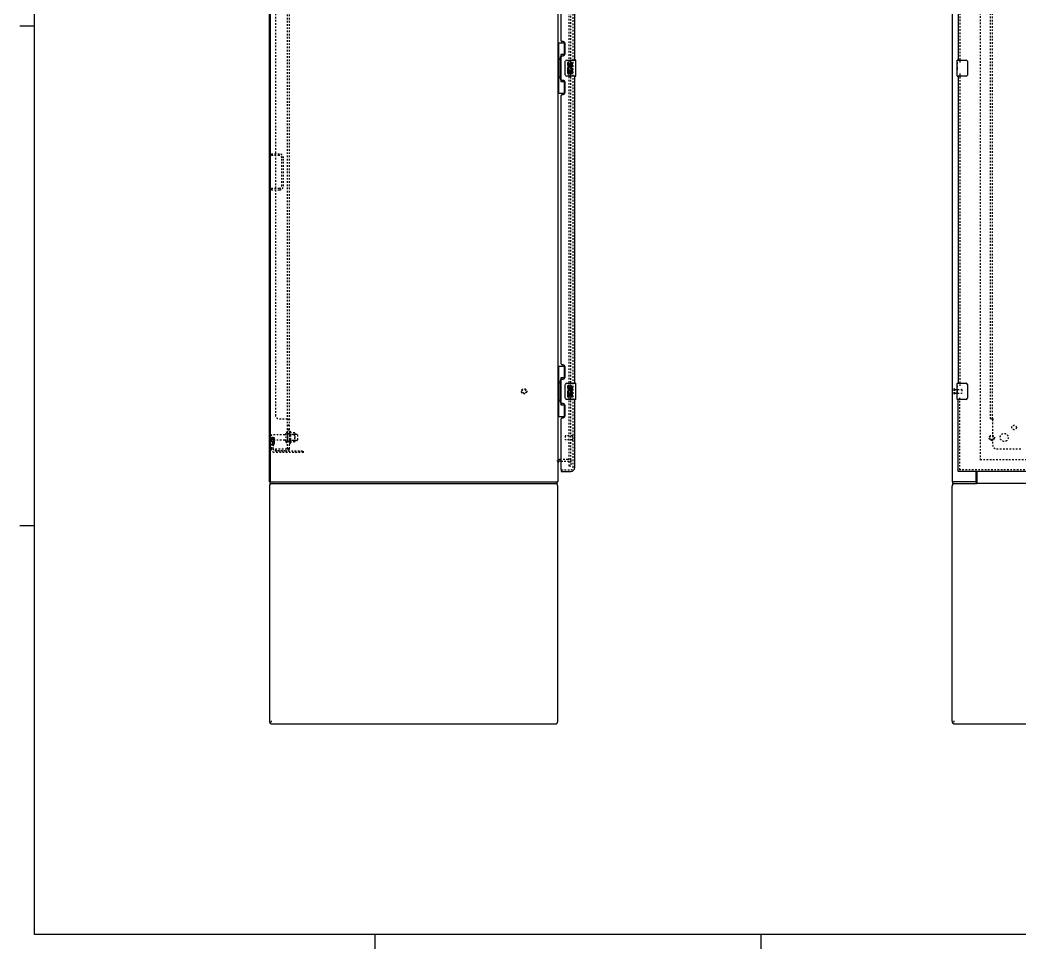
# Model space of a CAD drawing. Header units: inches. Extents: x -15 to 162, y -14 to 102.
# Drawn here: x -14.7 to 47.7, y -13.5 to 44.4 of the extents above; entities that cross this region are included whole.
import ezdxf
from ezdxf.enums import TextEntityAlignment as Align

# ---------------------------------------------------------------- set-up
doc = ezdxf.new("R2010")
doc.units = ezdxf.units.IN
doc.header["$MEASUREMENT"] = 0
doc.linetypes.add('HIDDEN', pattern=[0.2, 0.1, -0.1])
for name, color, linetype in [('ATTRIBUTE', 3, 'Continuous'), ('DEFAULT_2', 8, 'HIDDEN'), ('MAIN_OR_RIGHT_DOOR_ASSEMBLY', 7, 'Continuous'), ('SECONDARY_OR_LEFT_DOOR_ASSEMBLY', 7, 'Continuous'), ('SUBPANEL', 7, 'Continuous'), ('TITLE BLOCK', 8, 'Continuous')]:
    doc.layers.add(name, color=color, linetype=linetype)

# ---------------------------------------------------------------- blocks, each defined once
blk = doc.blocks.new('*U15')
at = {"layer": 'TITLE BLOCK'}
for p, q in [((0, -22.002), (0, 0)), ((0, -11.001), (-0.176, -11.001)), ((0, -17.052), (-0.176, -17.052)), ((33.98, -22.002), (0, -22.002)), ((4.125, -22.002), (4.125, -22.178)), ((8.801, -22.002), (8.801, -22.178))]:
    blk.add_line(p, q, dxfattribs=at)
at = {"layer": 'ATTRIBUTE'}
for tag, height, p in [('DESDATE', 0.138, (29.855, -20.363)), ('DESCRIPTION1', 0.138, (29.029, -20.894)), ('DESCRIPTION2', 0.138, (29.029, -21.117)), ('SHEET', 0.22, (26.554, -21.287)), ('MACHNAME1', 0.138, (29.029, -21.614)), ('DRAWINGNUM', 0.22, (32.33, -21.7)), ('MACHNAME2', 0.138, (29.029, -21.837))]:
    blk.add_attdef(tag, text='', height=height, dxfattribs=at).set_placement(p, align=Align.MIDDLE)
blk.add_attdef('TOTAL', text='', height=0.22, dxfattribs=at).set_placement((26.554, -21.837), align=Align.MIDDLE_CENTER)
blk = doc.blocks.new('ENCLOSURE')
at = {"color": 3, "linetype": 'Continuous'}
for p, q in [((0.885, 15.595), (0.885, 87.387)), ((18.885, 87.387), (18.885, 15.595)), ((43.487, 87.387), (43.487, 15.595)), ((0.937, 87.325), (0.937, 15.658)), ((44.987, 15.658), (44.987, 16.241)), ((0.885, 15.325), (0.885, 0.658)), ((0.937, 15.595), (18.885, 15.595)), ((18.885, 0.658), (18.885, 15.325)), ((44.994, 15.595), (43.487, 15.595)), ((43.487, 0.658), (43.487, 15.325)), ((52.61, 15.491), (45.01, 15.491)), ((1.052, 0.491), (18.719, 0.491)), ((43.654, 0.491), (49.487, 0.491))]:
    blk.add_line(p, q, dxfattribs=at)
at = {"color": 7, "linetype": 'Continuous'}
for p, q in [((19.089, 16.887), (19.028, 16.887)), ((45.04, 16.241), (45.04, 15.588)), ((0.937, 15.595), (0.885, 15.595)), ((0.937, 15.491), (0.937, 15.595)), ((0.937, 15.491), (18.808, 15.491)), ((43.539, 15.491), (43.539, 15.595)), ((43.539, 15.491), (45.01, 15.491)), ((44.994, 15.595), (44.994, 15.491)), ((1.01, 0.611), (1.01, 0.684)), ((43.614, 0.61), (43.614, 0.683))]:
    blk.add_line(p, q, dxfattribs=at)
at = {"color": 3, "linetype": 'Continuous'}
for points in [[(45.012, 15.62), (45.01, 15.614), (45.009, 15.611), (45.008, 15.609), (45.007, 15.606), (45.006, 15.604), (45.004, 15.602), (45.003, 15.6), (45.001, 15.599), (45, 15.597), (44.998, 15.596), (44.997, 15.596), (44.995, 15.596), (44.994, 15.595)], [(45.04, 15.651), (45.038, 15.651), (45.035, 15.65), (45.033, 15.649), (45.031, 15.648), (45.029, 15.647), (45.027, 15.645), (45.025, 15.643), (45.023, 15.641), (45.022, 15.639), (45.02, 15.637), (45.019, 15.634), (45.017, 15.632), (45.016, 15.629), (45.015, 15.626), (45.013, 15.623), (45.012, 15.62)]]:
    blk.add_lwpolyline(points, dxfattribs=at)
at = {"color": 7, "linetype": 'Continuous'}
for points in [[(18.821, 15.527), (18.82, 15.522), (18.82, 15.517), (18.819, 15.513), (18.819, 15.509), (18.818, 15.506), (18.818, 15.503), (18.817, 15.5), (18.816, 15.497), (18.815, 15.495), (18.813, 15.494), (18.812, 15.493), (18.811, 15.492), (18.81, 15.492), (18.808, 15.491)], [(18.835, 15.588), (18.833, 15.586), (18.832, 15.583), (18.83, 15.58), (18.829, 15.576), (18.827, 15.572), (18.826, 15.567), (18.825, 15.562), (18.824, 15.557), (18.823, 15.552), (18.823, 15.547), (18.822, 15.542), (18.822, 15.537), (18.821, 15.527)], [(45.028, 15.552), (45.026, 15.542), (45.024, 15.537), (45.023, 15.532), (45.022, 15.527), (45.02, 15.522), (45.019, 15.517), (45.017, 15.513), (45.016, 15.509), (45.014, 15.506), (45.012, 15.503), (45.01, 15.5), (45.008, 15.497), (45.006, 15.495), (45.003, 15.494), (45.001, 15.493), (44.999, 15.492), (44.996, 15.492), (44.994, 15.491)], [(45.04, 15.588), (45.038, 15.586), (45.037, 15.583), (45.036, 15.58), (45.034, 15.576), (45.033, 15.572), (45.031, 15.567), (45.03, 15.562), (45.029, 15.557), (45.028, 15.552)]]:
    blk.add_lwpolyline(points, dxfattribs=at)
for centre, radius, start, end in [((19.028, 16.745), 0.142, 90, 180), ((18.639, 15.738), 0.246, 322.60593, 324.66952)]:
    blk.add_arc(centre, radius, start, end, dxfattribs=at)
at = {"color": 3, "linetype": 'Continuous'}
for centre, radius, start, end in [((1, 15.658), 0.0625, 180, 270), ((44.924, 15.658), 0.0625, 270, 0), ((1.052, 15.325), 0.167, 90, 180), ((18.719, 15.325), 0.167, 0, 90), ((43.654, 15.325), 0.167, 90, 180), ((1.052, 0.658), 0.167, 180, 270), ((18.719, 0.658), 0.167, 270, 0), ((43.654, 0.658), 0.167, 180, 270)]:
    blk.add_arc(centre, radius, start, end, dxfattribs=at)
at = {"layer": 'DEFAULT_2', "color": 8, "linetype": 'HIDDEN'}
for p, q in [((19.594, 16.575), (19.594, 86.408)), ((19.698, 16.966), (19.698, 86.087)), ((45.237, 86.043), (45.237, 16.939)), ((1.01, 36.054), (1.01, 35.95)), ((1.01, 36.054), (1.514, 36.054)), ((1.514, 35.95), (1.01, 35.95)), ((1.656, 34.05), (1.656, 35.807)), ((1.76, 34.05), (1.76, 35.807)), ((1.01, 33.804), (1.01, 33.908)), ((1.01, 33.908), (1.514, 33.908)), ((1.01, 33.804), (1.514, 33.804)), ((43.591, 21.383), (43.591, 21.099)), ((43.634, 21.383), (43.634, 21.099)), ((43.634, 21.365), (44.081, 21.365)), ((44.091, 21.355), (44.091, 21.127)), ((43.634, 21.117), (44.081, 21.117)), ((2.205, 18.722), (2.205, 18.011)), ((1.01, 17.665), (1.01, 18.502)), ((1.114, 18.366), (1.01, 18.366)), ((1.842, 18.532), (1.04, 18.532)), ((1.842, 18.2), (1.04, 18.2)), ((1.1, 18.026), (1.1, 18.366)), ((1.1, 18.191), (1.204, 18.191)), ((1.114, 18.366), (1.204, 18.366)), ((1.114, 17.665), (1.114, 18.366)), ((1.204, 18.026), (1.204, 18.366)), ((1.904, 18.631), (1.904, 18.102)), ((2.01, 18.631), (2.01, 18.102)), ((2.605, 18.549), (2.01, 18.549)), ((2.605, 18.183), (2.01, 18.183)), ((2.135, 18.701), (2.135, 18.032)), ((2.155, 18.55), (2.135, 18.57)), ((2.155, 18.183), (2.135, 18.163)), ((2.155, 18.55), (2.451, 18.55)), ((2.155, 18.55), (2.155, 18.183)), ((2.155, 18.183), (2.451, 18.183)), ((2.461, 18.644), (2.233, 18.644)), ((2.451, 18.55), (2.471, 18.57)), ((2.451, 18.55), (2.451, 18.183)), ((2.451, 18.183), (2.471, 18.163)), ((2.471, 18.622), (2.471, 18.111)), ((2.635, 18.519), (2.635, 18.213)), ((1.099, 18.02), (1.05, 17.952)), ((1.183, 17.959), (1.134, 17.891)), ((1.257, 17.523), (3.01, 17.523)), ((2.461, 18.089), (2.233, 18.089)), ((2.507, 17.419), (2.507, 17.523)), ((2.763, 17.419), (2.763, 17.523)), ((3.01, 17.419), (3.01, 17.523)), ((3.01, 17.419), (1.257, 17.419)), ((19.512, 16.991), (19.028, 16.991)), ((19.089, 16.887), (19.512, 16.887)), ((19.698, 16.966), (19.698, 16.575)), ((45.237, 16.991), (71.716, 16.991)), ((19.698, 16.575), (19.594, 16.575))]:
    blk.add_line(p, q, dxfattribs=at)
for radius in [0.164, 0.124]:
    blk.add_circle((16.781, 21.241), radius, dxfattribs=at)
for centre, radius, start, end in [((1.514, 35.807), 0.246, 0, 90), ((1.514, 35.807), 0.142, 0, 90), ((1.514, 34.05), 0.246, 270, 0), ((1.514, 34.05), 0.142, 270, 0), ((43.613, 21.383), 0.0215, 0, 180), ((44.081, 21.355), 0.01, 0, 90), ((43.613, 21.099), 0.0215, 180, 0), ((44.081, 21.127), 0.01, 270, 0), ((2.174, 18.701), 0.0384, 34.44966, 180), ((1.605, 18.366), 0.698, 23.96793, 30.66313), ((1.04, 18.502), 0.03, 90, 180), ((1.04, 18.23), 0.03, 180, 270), ((1.842, 18.595), 0.0625, 270, 360), ((1.842, 18.138), 0.0625, 0, 90), ((1.957, 18.631), 0.053, 0, 180), ((1.957, 18.102), 0.053, 180, 0), ((2.252, 18.654), 0.01, 203.96793, 270), ((2.461, 18.634), 0.01, 5.19383, 90), ((2.461, 18.099), 0.01, 270, 354.80617), ((2.33, 18.622), 0.141, 0, 5.20805), ((2.33, 18.111), 0.141, 354.79195, 0), ((2.605, 18.519), 0.03, 0, 90), ((2.605, 18.213), 0.03, 270, 0), ((1.218, 17.831), 0.208, 144.24611, 180), ((1.257, 17.665), 0.246, 180, 270), ((1.09, 18.026), 0.01, 324.24611, 0), ((1.218, 17.831), 0.104, 144.24611, 180), ((1.257, 17.665), 0.142, 180, 270), ((1.09, 18.026), 0.114, 324.24611, 0), ((2.174, 18.032), 0.0384, 180, 325.55034), ((1.605, 18.366), 0.698, 329.33687, 336.03207), ((2.252, 18.079), 0.01, 90, 156.03207), ((19.028, 16.745), 0.246, 90, 142.75862), ((19.512, 16.805), 0.186, 0, 90), ((19.512, 16.805), 0.0823, 0, 90)]:
    blk.add_arc(centre, radius, start, end, dxfattribs=at)
at = {"layer": 'MAIN_OR_RIGHT_DOOR_ASSEMBLY', "color": 8, "linetype": 'HIDDEN'}
for p, q in [((19.839, 16.488), (19.839, 86.495)), ((19.109, 16.345), (19.697, 16.345))]:
    blk.add_line(p, q, dxfattribs=at)
blk.add_arc((19.697, 16.488), 0.142, 270, 0, dxfattribs=at)
at = {"layer": 'SECONDARY_OR_LEFT_DOOR_ASSEMBLY', "color": 8, "linetype": 'HIDDEN'}
for p, q in [((19.839, 16.488), (19.839, 86.495)), ((43.966, 61.23), (43.966, 41.753)), ((43.966, 41.063), (43.966, 21.586)), ((43.966, 16.345), (43.966, 20.896)), ((19.339, 18.459), (19.339, 18.231)), ((19.796, 18.469), (19.349, 18.469)), ((19.796, 18.221), (19.349, 18.221)), ((19.796, 18.487), (19.796, 18.203)), ((19.109, 16.345), (19.697, 16.345)), ((72.425, 16.345), (43.862, 16.345))]:
    blk.add_line(p, q, dxfattribs=at)
at = {"layer": 'SECONDARY_OR_LEFT_DOOR_ASSEMBLY', "color": 3, "linetype": 'Continuous'}
for p, q in [((19.943, 41.908), (19.943, 61.075)), ((43.862, 61.075), (43.862, 41.908)), ((19.089, 43.116), (19.089, 59.867)), ((19.209, 43.056), (19.149, 43.056)), ((19.339, 42.306), (19.339, 42.926)), ((19.089, 40.701), (19.089, 42.116)), ((19.149, 42.176), (19.209, 42.176)), ((19.209, 40.641), (19.149, 40.641)), ((19.943, 21.741), (19.943, 40.908)), ((43.862, 40.908), (43.862, 21.741)), ((19.339, 39.891), (19.339, 40.511)), ((19.089, 22.949), (19.089, 39.701)), ((19.149, 39.761), (19.209, 39.761)), ((19.209, 22.889), (19.149, 22.889)), ((19.339, 22.139), (19.339, 22.759)), ((19.089, 20.534), (19.089, 21.949)), ((19.149, 22.009), (19.209, 22.009)), ((19.943, 16.488), (19.943, 20.741)), ((43.862, 16.345), (43.862, 20.741)), ((19.209, 20.474), (19.149, 20.474)), ((19.339, 19.724), (19.339, 20.344)), ((19.089, 16.365), (19.089, 19.534)), ((19.149, 19.594), (19.209, 19.594)), ((19.089, 16.241), (19.697, 16.241)), ((72.425, 16.241), (43.862, 16.241))]:
    blk.add_line(p, q, dxfattribs=at)
at = {"layer": 'SECONDARY_OR_LEFT_DOOR_ASSEMBLY', "color": 7, "linetype": 'Continuous'}
for p, q in [((18.885, 42.983), (19.326, 42.983)), ((18.924, 42.983), (18.924, 41.958)), ((19.289, 42.983), (19.289, 42.203)), ((18.903, 41.958), (19.025, 41.958)), ((18.903, 41.958), (18.903, 40.858)), ((19.025, 41.988), (19.025, 42.009)), ((19.025, 40.858), (19.025, 41.958)), ((19.289, 42.248), (19.062, 42.248)), ((19.062, 42.248), (19.062, 40.568)), ((19.448, 41.908), (19.988, 41.908)), ((20.003, 40.923), (20.003, 41.893)), ((43.802, 41.747), (43.802, 41.893)), ((43.817, 41.908), (44.357, 41.908)), ((19.349, 41.008), (19.349, 41.808)), ((19.549, 41.754), (19.486, 41.754)), ((19.486, 41.754), (19.486, 41.618)), ((19.504, 41.293), (19.486, 41.293)), ((19.486, 41.293), (19.486, 41.062)), ((19.539, 41.293), (19.566, 41.312)), ((19.539, 41.293), (19.8, 41.293)), ((19.549, 41.618), (19.549, 41.754)), ((19.549, 41.23), (19.614, 41.23)), ((19.549, 41.062), (19.549, 41.23)), ((19.614, 41.68), (19.614, 41.611)), ((19.614, 41.23), (19.614, 41.094)), ((19.675, 41.618), (19.675, 41.66)), ((19.675, 41.23), (19.738, 41.23)), ((19.675, 41.094), (19.675, 41.23)), ((19.73, 41.329), (19.788, 41.304)), ((19.738, 41.66), (19.738, 41.523)), ((19.738, 41.523), (19.8, 41.523)), ((19.738, 41.23), (19.738, 41.062)), ((19.8, 41.523), (19.8, 41.66)), ((19.8, 41.062), (19.8, 41.293)), ((43.802, 41.49), (43.802, 41.747)), ((43.808, 41.691), (43.802, 41.691)), ((43.802, 41.523), (43.809, 41.523)), ((43.802, 40.923), (43.802, 41.487)), ((43.804, 41.46), (43.802, 41.46)), ((43.802, 41.329), (43.808, 41.329)), ((43.802, 41.293), (43.809, 41.293)), ((43.802, 41.23), (43.809, 41.23)), ((43.809, 41.523), (43.809, 41.66)), ((43.809, 41.062), (43.809, 41.293)), ((44.457, 41.808), (44.457, 41.008)), ((18.903, 40.858), (19.025, 40.858)), ((18.924, 40.858), (18.924, 39.833)), ((19.025, 40.807), (19.025, 40.828)), ((19.062, 40.568), (19.289, 40.568)), ((19.289, 40.613), (19.289, 39.833)), ((19.988, 40.908), (19.448, 40.908)), ((19.486, 41.062), (19.549, 41.062)), ((19.614, 41.094), (19.675, 41.094)), ((19.738, 41.062), (19.8, 41.062)), ((43.802, 41.062), (43.809, 41.062)), ((44.357, 40.908), (43.817, 40.908)), ((18.885, 39.833), (19.326, 39.833)), ((18.885, 22.816), (19.326, 22.816)), ((18.924, 22.816), (18.924, 21.791)), ((19.289, 22.816), (19.289, 22.037)), ((19.025, 21.822), (19.025, 21.842)), ((19.289, 22.081), (19.062, 22.081)), ((19.062, 22.081), (19.062, 20.401)), ((18.903, 21.791), (19.025, 21.791)), ((18.903, 21.791), (18.903, 20.691)), ((19.025, 20.691), (19.025, 21.791)), ((19.349, 20.841), (19.349, 21.641)), ((19.448, 21.741), (19.988, 21.741)), ((19.549, 21.587), (19.486, 21.587)), ((19.486, 21.587), (19.486, 21.451)), ((19.549, 21.451), (19.549, 21.587)), ((19.614, 21.514), (19.614, 21.444)), ((19.675, 21.451), (19.675, 21.493)), ((19.738, 21.493), (19.738, 21.357)), ((19.738, 21.357), (19.8, 21.357)), ((19.8, 21.357), (19.8, 21.493)), ((20.003, 20.756), (20.003, 21.726)), ((43.802, 21.581), (43.802, 21.726)), ((43.802, 21.323), (43.802, 21.58)), ((43.808, 21.524), (43.802, 21.524)), ((43.802, 21.357), (43.809, 21.357)), ((43.802, 20.756), (43.802, 21.32)), ((43.804, 21.294), (43.802, 21.294)), ((43.809, 21.357), (43.809, 21.493)), ((43.817, 21.741), (44.357, 21.741)), ((44.457, 21.641), (44.457, 20.841)), ((18.903, 20.691), (19.025, 20.691)), ((18.924, 20.691), (18.924, 19.666)), ((19.025, 20.641), (19.025, 20.661)), ((19.988, 20.741), (19.448, 20.741)), ((19.504, 21.126), (19.486, 21.126)), ((19.486, 21.126), (19.486, 20.896)), ((19.486, 20.896), (19.549, 20.896)), ((19.539, 21.126), (19.566, 21.145)), ((19.539, 21.126), (19.8, 21.126)), ((19.549, 21.063), (19.614, 21.063)), ((19.549, 20.896), (19.549, 21.063)), ((19.614, 21.063), (19.614, 20.927)), ((19.614, 20.927), (19.675, 20.927)), ((19.675, 21.063), (19.738, 21.063)), ((19.675, 20.927), (19.675, 21.063)), ((19.73, 21.162), (19.788, 21.137)), ((19.738, 21.063), (19.738, 20.896)), ((19.738, 20.896), (19.8, 20.896)), ((19.8, 20.896), (19.8, 21.126)), ((43.802, 21.162), (43.808, 21.162)), ((43.802, 21.126), (43.809, 21.126)), ((43.802, 21.063), (43.809, 21.063)), ((43.802, 20.896), (43.809, 20.896)), ((43.809, 20.896), (43.809, 21.126)), ((44.357, 20.741), (43.817, 20.741)), ((19.062, 20.401), (19.289, 20.401)), ((19.289, 20.446), (19.289, 19.666)), ((18.885, 19.666), (19.326, 19.666)), ((19.089, 16.345), (19.109, 16.345)), ((19.089, 16.345), (19.089, 16.241)), ((43.862, 16.241), (43.862, 16.345))]:
    blk.add_line(p, q, dxfattribs=at)
for points in [[(19.062, 42.224), (19.063, 42.221), (19.063, 42.217), (19.064, 42.213), (19.065, 42.209), (19.067, 42.204), (19.069, 42.199), (19.072, 42.194), (19.074, 42.188), (19.078, 42.181), (19.082, 42.174), (19.086, 42.167), (19.091, 42.159), (19.096, 42.151), (19.098, 42.147)], [(19.349, 41.808), (19.349, 41.814), (19.349, 41.821), (19.35, 41.827), (19.352, 41.833), (19.353, 41.839), (19.355, 41.844)], [(44.45, 41.844), (44.452, 41.839), (44.454, 41.833), (44.455, 41.827), (44.456, 41.821), (44.457, 41.814), (44.457, 41.808)], [(43.802, 41.747), (43.802, 41.744), (43.803, 41.739), (43.803, 41.734), (43.805, 41.72)], [(43.802, 41.49), (43.802, 41.482), (43.803, 41.472), (43.803, 41.462)], [(43.803, 41.462), (43.806, 41.429), (43.807, 41.417), (43.808, 41.404), (43.809, 41.392), (43.809, 41.379), (43.809, 41.366), (43.809, 41.353), (43.809, 41.341), (43.808, 41.328), (43.807, 41.316), (43.806, 41.304)], [(43.805, 41.72), (43.806, 41.713), (43.807, 41.705), (43.807, 41.696)], [(43.807, 41.696), (43.808, 41.687), (43.809, 41.678), (43.809, 41.669), (43.809, 41.66)], [(19.098, 40.669), (19.096, 40.666), (19.091, 40.657), (19.086, 40.649), (19.082, 40.642), (19.078, 40.635), (19.074, 40.629), (19.072, 40.623), (19.069, 40.617), (19.067, 40.612), (19.065, 40.607), (19.064, 40.603), (19.063, 40.599), (19.063, 40.595), (19.062, 40.592)], [(19.355, 40.972), (19.353, 40.978), (19.352, 40.983), (19.35, 40.989), (19.349, 40.996), (19.349, 41.002), (19.349, 41.008)], [(44.457, 41.008), (44.457, 41.002), (44.456, 40.996), (44.455, 40.989), (44.454, 40.983), (44.452, 40.978), (44.45, 40.972)], [(19.062, 22.058), (19.063, 22.054), (19.063, 22.051), (19.064, 22.047), (19.065, 22.042), (19.067, 22.038), (19.069, 22.032), (19.072, 22.027), (19.074, 22.021), (19.078, 22.015), (19.082, 22.008), (19.086, 22), (19.091, 21.992), (19.096, 21.984), (19.098, 21.98)], [(19.349, 21.641), (19.349, 21.648), (19.349, 21.654), (19.35, 21.66), (19.352, 21.666), (19.353, 21.672), (19.355, 21.678)], [(43.802, 21.581), (43.802, 21.577), (43.803, 21.572), (43.803, 21.567), (43.805, 21.554)], [(43.802, 21.323), (43.802, 21.315), (43.803, 21.306), (43.803, 21.296)], [(43.803, 21.296), (43.804, 21.285), (43.805, 21.274), (43.806, 21.262), (43.807, 21.25), (43.808, 21.238), (43.809, 21.225), (43.809, 21.212), (43.809, 21.199), (43.809, 21.187), (43.809, 21.174), (43.808, 21.161), (43.807, 21.149), (43.806, 21.137)], [(43.805, 21.554), (43.806, 21.546), (43.807, 21.538), (43.807, 21.53)], [(43.807, 21.53), (43.808, 21.521), (43.809, 21.512), (43.809, 21.502), (43.809, 21.493)], [(44.45, 21.678), (44.452, 21.672), (44.454, 21.666), (44.455, 21.66), (44.456, 21.654), (44.457, 21.648), (44.457, 21.641)], [(19.355, 20.805), (19.353, 20.811), (19.352, 20.817), (19.35, 20.823), (19.349, 20.829), (19.349, 20.835), (19.349, 20.841)], [(44.457, 20.841), (44.457, 20.835), (44.456, 20.829), (44.455, 20.823), (44.454, 20.817), (44.452, 20.811), (44.45, 20.805)], [(19.098, 20.502), (19.096, 20.499), (19.091, 20.491), (19.086, 20.483), (19.082, 20.475), (19.078, 20.468), (19.074, 20.462), (19.072, 20.456), (19.069, 20.45), (19.067, 20.445), (19.065, 20.441), (19.064, 20.436), (19.063, 20.432), (19.063, 20.429), (19.062, 20.425)]]:
    blk.add_lwpolyline(points, dxfattribs=at)
at = {"layer": 'SECONDARY_OR_LEFT_DOOR_ASSEMBLY', "color": 8, "linetype": 'HIDDEN'}
for radius in [0.164, 0.124]:
    blk.add_circle((45.966, 18.345), radius, dxfattribs=at)
at = {"layer": 'SECONDARY_OR_LEFT_DOOR_ASSEMBLY', "color": 3, "linetype": 'Continuous'}
for centre, radius, start, end in [((19.149, 43.116), 0.06, 180, 270), ((19.209, 42.926), 0.13, 0, 90), ((19.149, 42.116), 0.06, 90, 180), ((19.209, 42.306), 0.13, 270, 0), ((19.149, 40.701), 0.06, 180, 270), ((19.209, 40.511), 0.13, 0, 90), ((19.149, 39.701), 0.06, 90, 180), ((19.209, 39.891), 0.13, 270, 0), ((19.149, 22.949), 0.06, 180, 270), ((19.209, 22.759), 0.13, 0, 90), ((19.149, 21.949), 0.06, 90, 180), ((19.209, 22.139), 0.13, 270, 0), ((19.149, 20.534), 0.06, 180, 270), ((19.209, 20.344), 0.13, 0, 90), ((19.149, 19.534), 0.06, 90, 180), ((19.209, 19.724), 0.13, 270, 0), ((19.109, 16.365), 0.02, 180, 270), ((19.697, 16.488), 0.246, 270, 0)]:
    blk.add_arc(centre, radius, start, end, dxfattribs=at)
at = {"layer": 'SECONDARY_OR_LEFT_DOOR_ASSEMBLY', "color": 7, "linetype": 'Continuous'}
for centre, radius, start, end in [((19.448, 41.808), 0.1, 90, 158.79459), ((19.988, 41.893), 0.015, 0, 90), ((43.817, 41.893), 0.015, 90, 180), ((44.357, 41.808), 0.1, 21.19986, 90), ((19.58, 41.618), 0.0943, 180, 0), ((19.64, 41.366), 0.154, 161.41988, 206.19629), ((19.643, 41.366), 0.157, 336.59665, 161.87913), ((19.643, 41.366), 0.157, 205.73705, 207.8532), ((19.58, 41.618), 0.0314, 180, 261.22946), ((19.643, 41.366), 0.0943, 336.59665, 215.11217), ((19.58, 41.622), 0.0362, 263.42855, 341.76278), ((19.706, 41.66), 0.0943, 68.69989, 167.43379), ((19.706, 41.66), 0.0314, 0, 180.04847), ((19.706, 41.66), 0.0943, 0, 68.67039), ((19.448, 41.008), 0.1, 201.20502, 270), ((19.988, 40.923), 0.015, 270, 0), ((43.817, 40.923), 0.015, 180, 270), ((44.357, 41.008), 0.1, 270, 338.79459), ((19.448, 21.641), 0.1, 90, 158.79459), ((19.58, 21.451), 0.0943, 180, 0), ((19.64, 21.199), 0.154, 161.41988, 206.19629), ((19.643, 21.199), 0.157, 336.59665, 161.87913), ((19.58, 21.451), 0.0314, 180, 261.22946), ((19.643, 21.199), 0.0943, 336.59665, 215.11217), ((19.58, 21.456), 0.0362, 263.42855, 341.76278), ((19.706, 21.493), 0.0943, 68.69989, 167.43379), ((19.706, 21.493), 0.0314, 0, 180.04847), ((19.706, 21.493), 0.0943, 0, 68.67039), ((19.988, 21.726), 0.015, 0, 90), ((43.817, 21.726), 0.015, 90, 180), ((44.357, 21.641), 0.1, 21.19986, 90), ((19.448, 20.841), 0.1, 201.20502, 270), ((19.643, 21.199), 0.157, 205.73705, 207.8532), ((19.988, 20.756), 0.015, 270, 0), ((43.817, 20.756), 0.015, 180, 270), ((44.357, 20.841), 0.1, 270, 338.79459)]:
    blk.add_arc(centre, radius, start, end, dxfattribs=at)
at = {"layer": 'SECONDARY_OR_LEFT_DOOR_ASSEMBLY', "color": 8, "linetype": 'HIDDEN'}
for centre, radius, start, end in [((19.349, 18.459), 0.01, 90, 180), ((19.349, 18.231), 0.01, 180, 270), ((19.818, 18.487), 0.0215, 0, 180), ((19.818, 18.203), 0.0215, 180, 0), ((19.697, 16.488), 0.142, 270, 0)]:
    blk.add_arc(centre, radius, start, end, dxfattribs=at)
at = {"layer": 'SECONDARY_OR_LEFT_DOOR_ASSEMBLY', "color": 7, "linetype": 'Continuous'}
for centre, major_axis, ratio, start_param, end_param in [((19.13, 41.999), (0, 0.18), 0.579493, 0.699287, 1.51401), ((19.13, 41.999), (0, 0.18), 0.579493, -4.655602, -3.84088), ((44.065, 41.324), (0.263, 0), 0.432808, -3.141593, -2.961605), ((19.13, 40.818), (0, 0.18), 0.579493, 0.699287, 1.51401), ((19.13, 40.818), (0, 0.18), 0.579493, -4.655602, -3.84088), ((19.13, 21.832), (0, 0.18), 0.579493, 0.699287, 1.51401), ((19.13, 21.832), (0, 0.18), 0.579493, -4.655602, -3.84088), ((19.13, 20.651), (0, 0.18), 0.579493, 0.699287, 1.51401), ((19.13, 20.651), (0, 0.18), 0.579493, -4.655602, -3.84088), ((44.065, 21.157), (0.263, 0), 0.432808, -3.141593, -2.961605)]:
    blk.add_ellipse(centre, major_axis=major_axis, ratio=ratio, start_param=start_param, end_param=end_param, dxfattribs=at)
at = {"layer": 'SUBPANEL', "color": 8, "linetype": 'HIDDEN'}
for p, q in [((2.01, 17.648), (2.01, 85.335)), ((2.135, 17.648), (2.135, 85.335)), ((1.26, 83.21), (1.26, 19.773)), ((45.893, 19.523), (45.893, 83.46)), ((46.018, 19.523), (46.018, 83.46)), ((1.51, 19.523), (2.082, 19.523)), ((2.01, 19.487), (2.135, 19.487)), ((2.102, 19.512), (2.109, 19.509)), ((45.893, 19.523), (45.98, 19.523)), ((45.98, 19.523), (46.059, 19.523)), ((46, 19.506), (46.006, 19.499)), ((46.018, 19.487), (46.018, 17.898)), ((2.01, 19.162), (2.135, 19.162)), ((2.01, 19.126), (2.135, 19.126)), ((2.01, 18.881), (2.135, 18.881)), ((2.01, 18.845), (2.135, 18.845)), ((2.01, 18.616), (2.135, 18.616)), ((2.01, 18.116), (2.135, 18.116)), ((1.26, 17.648), (1.898, 17.648)), ((1.26, 17.648), (1.26, 17.523)), ((1.898, 17.523), (1.26, 17.523)), ((2.082, 17.609), (1.985, 17.689)), ((2.01, 17.648), (2.135, 17.648)), ((46.268, 17.648), (47.858, 17.648))]:
    blk.add_line(p, q, dxfattribs=at)
for points in [[(1.985, 19.523), (1.985, 19.521), (1.984, 19.519), (1.984, 19.518), (1.985, 19.516), (1.985, 19.514), (1.986, 19.513), (1.987, 19.511), (1.988, 19.51), (1.989, 19.508), (1.991, 19.507), (1.992, 19.506), (1.994, 19.504), (1.996, 19.503), (2, 19.5)], [(1.985, 19.523), (1.985, 19.521), (1.984, 19.519), (1.984, 19.518), (1.985, 19.516)], [(1.986, 19.513), (1.987, 19.511), (1.988, 19.51), (1.989, 19.508), (1.991, 19.507)], [(2, 19.5), (2.002, 19.499), (2.004, 19.498), (2.005, 19.496), (2.007, 19.495), (2.008, 19.493), (2.009, 19.492), (2.01, 19.49), (2.01, 19.489), (2.01, 19.487)], [(2.004, 19.498), (2.005, 19.496), (2.007, 19.495), (2.008, 19.493), (2.009, 19.492), (2.01, 19.49), (2.01, 19.489), (2.01, 19.487)], [(2.082, 19.523), (2.084, 19.521), (2.086, 19.52), (2.089, 19.518), (2.092, 19.516), (2.095, 19.515), (2.099, 19.513), (2.102, 19.512)], [(2.109, 19.509), (2.113, 19.507), (2.116, 19.506)], [(2.116, 19.506), (2.119, 19.504), (2.122, 19.503), (2.125, 19.501), (2.128, 19.499), (2.13, 19.497), (2.132, 19.496), (2.133, 19.494), (2.134, 19.492), (2.135, 19.49), (2.135, 19.489), (2.135, 19.487)], [(2.125, 19.501), (2.128, 19.499), (2.13, 19.497), (2.132, 19.496)], [(2.135, 19.49), (2.135, 19.489), (2.135, 19.487)], [(45.98, 19.523), (45.982, 19.521), (45.984, 19.52), (45.986, 19.518), (45.988, 19.516), (45.99, 19.515), (45.992, 19.513), (45.993, 19.512), (45.995, 19.51), (45.997, 19.509), (45.998, 19.507), (46, 19.506)], [(46.006, 19.499), (46.008, 19.497), (46.01, 19.496), (46.012, 19.494), (46.013, 19.492), (46.015, 19.49), (46.017, 19.489), (46.018, 19.487)], [(46.038, 19.5), (46.033, 19.498), (46.031, 19.496), (46.028, 19.495), (46.026, 19.493), (46.024, 19.492), (46.022, 19.49), (46.02, 19.489), (46.018, 19.487)], [(46.059, 19.523), (46.059, 19.521), (46.058, 19.519), (46.057, 19.518), (46.056, 19.516), (46.055, 19.514), (46.054, 19.513), (46.052, 19.511), (46.051, 19.51), (46.049, 19.508), (46.048, 19.507), (46.046, 19.506), (46.044, 19.504), (46.042, 19.503), (46.04, 19.502), (46.038, 19.5)], [(1.985, 17.689), (1.985, 17.688), (1.984, 17.687), (1.984, 17.686), (1.985, 17.685), (1.985, 17.684), (1.986, 17.683), (1.987, 17.682), (1.988, 17.68), (1.989, 17.679), (1.991, 17.677), (1.992, 17.675), (1.996, 17.671)], [(1.996, 17.671), (1.998, 17.669), (2, 17.667), (2.002, 17.665), (2.004, 17.662), (2.005, 17.66), (2.007, 17.658), (2.008, 17.655), (2.009, 17.653), (2.01, 17.651), (2.01, 17.649), (2.01, 17.648)], [(2.007, 17.671), (2.007, 17.671), (2.006, 17.671), (2.006, 17.671), (2.007, 17.671), (2.007, 17.67), (2.007, 17.67), (2.008, 17.67), (2.008, 17.67), (2.008, 17.669), (2.009, 17.669), (2.009, 17.669), (2.01, 17.668), (2.01, 17.668)], [(2.07, 17.648), (2.07, 17.648), (2.07, 17.648), (2.07, 17.648), (2.07, 17.648), (2.07, 17.648), (2.069, 17.648), (2.069, 17.648), (2.068, 17.648), (2.067, 17.648), (2.067, 17.648), (2.066, 17.648), (2.065, 17.648), (2.065, 17.648), (2.064, 17.649), (2.063, 17.649), (2.063, 17.649), (2.062, 17.649), (2.061, 17.649), (2.06, 17.649), (2.06, 17.65), (2.059, 17.65), (2.058, 17.65), (2.057, 17.65), (2.057, 17.65), (2.056, 17.65), (2.055, 17.651), (2.054, 17.651), (2.053, 17.651), (2.052, 17.651), (2.052, 17.652), (2.051, 17.652), (2.05, 17.652), (2.049, 17.652), (2.048, 17.653), (2.047, 17.653), (2.046, 17.653), (2.045, 17.653), (2.044, 17.654), (2.044, 17.654), (2.043, 17.654), (2.042, 17.655), (2.041, 17.655), (2.04, 17.655), (2.039, 17.656), (2.038, 17.656), (2.037, 17.656), (2.036, 17.657), (2.035, 17.657), (2.034, 17.658), (2.033, 17.658), (2.031, 17.658), (2.03, 17.659), (2.029, 17.659), (2.028, 17.66), (2.027, 17.66), (2.026, 17.66), (2.025, 17.661), (2.024, 17.661), (2.024, 17.662), (2.023, 17.662), (2.022, 17.663), (2.021, 17.663), (2.02, 17.663), (2.019, 17.664), (2.018, 17.664), (2.018, 17.665), (2.017, 17.665), (2.016, 17.665), (2.015, 17.666), (2.014, 17.666), (2.014, 17.667), (2.013, 17.667), (2.012, 17.667), (2.012, 17.668), (2.011, 17.668), (2.01, 17.668), (2.01, 17.669), (2.009, 17.669), (2.008, 17.669), (2.008, 17.67), (2.007, 17.67), (2.007, 17.67), (2.007, 17.671), (2.007, 17.671)], [(2.067, 17.648), (2.067, 17.648), (2.068, 17.648), (2.069, 17.648), (2.069, 17.648), (2.069, 17.648), (2.07, 17.648), (2.07, 17.648), (2.07, 17.648)], [(2.082, 17.609), (2.084, 17.611), (2.086, 17.614), (2.089, 17.616), (2.092, 17.617), (2.095, 17.619), (2.099, 17.621), (2.102, 17.623), (2.106, 17.624), (2.113, 17.628)], [(2.113, 17.628), (2.116, 17.629), (2.119, 17.631), (2.122, 17.632), (2.125, 17.634), (2.128, 17.635), (2.13, 17.637), (2.132, 17.639), (2.133, 17.641), (2.134, 17.643), (2.135, 17.645), (2.135, 17.646), (2.135, 17.648)]]:
    blk.add_lwpolyline(points, dxfattribs=at)
for centre, radius in [((47.356, 18.985), 0.141), ((46.737, 18.366), 0.25)]:
    blk.add_circle(centre, radius, dxfattribs=at)
for centre, radius, start, end in [((1.51, 19.773), 0.25, 180, 270), ((1.898, 17.76), 0.237, 270, 0), ((1.898, 17.76), 0.112, 270, 0), ((46.268, 17.898), 0.25, 180, 270)]:
    blk.add_arc(centre, radius, start, end, dxfattribs=at)

msp = doc.modelspace()

# ---------------------------------------------------------------- block references
at = {"xscale": 5.150152606739742, "yscale": 5.150152606739742, "zscale": 5.150152606739742}
msp.add_blockref('*U15', (-13.771, 100.673), dxfattribs=at)
msp.add_blockref('ENCLOSURE', (0, 0))

doc.saveas('drawing.dxf')
